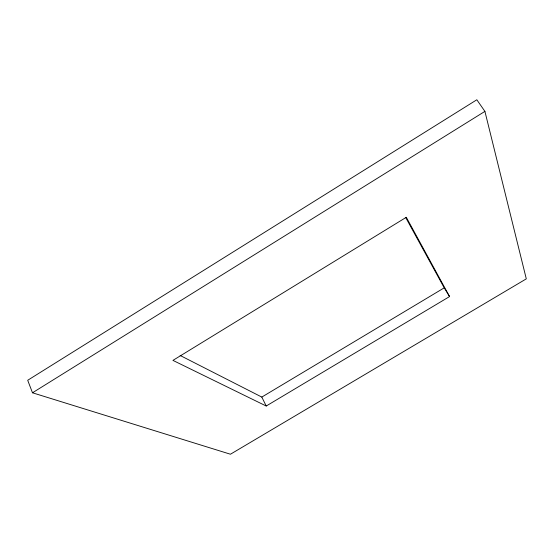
<?xml version="1.0" encoding="UTF-8"?>
<svg xmlns="http://www.w3.org/2000/svg" width="554" height="554" viewBox="0 0 554 554"><rect width="100%" height="100%" fill="white"/><g stroke="black" fill="none" stroke-linecap="round" stroke-linejoin="round"><path stroke-width="0.83" d="M32.492 392.786L484.909 111.382L476.828 99.775L27.7 380.279L32.492 392.786L230.443 454.225L526.3 278.863L484.909 111.382M180.133 355.467L261.807 397.073L444.218 287.845L405.84 217.784M266.218 406.02L449.564 296.563L406.304 217.286L172.938 360.384L266.218 406.02L261.807 397.073M444.218 287.845L449.564 296.563"/></g></svg>
